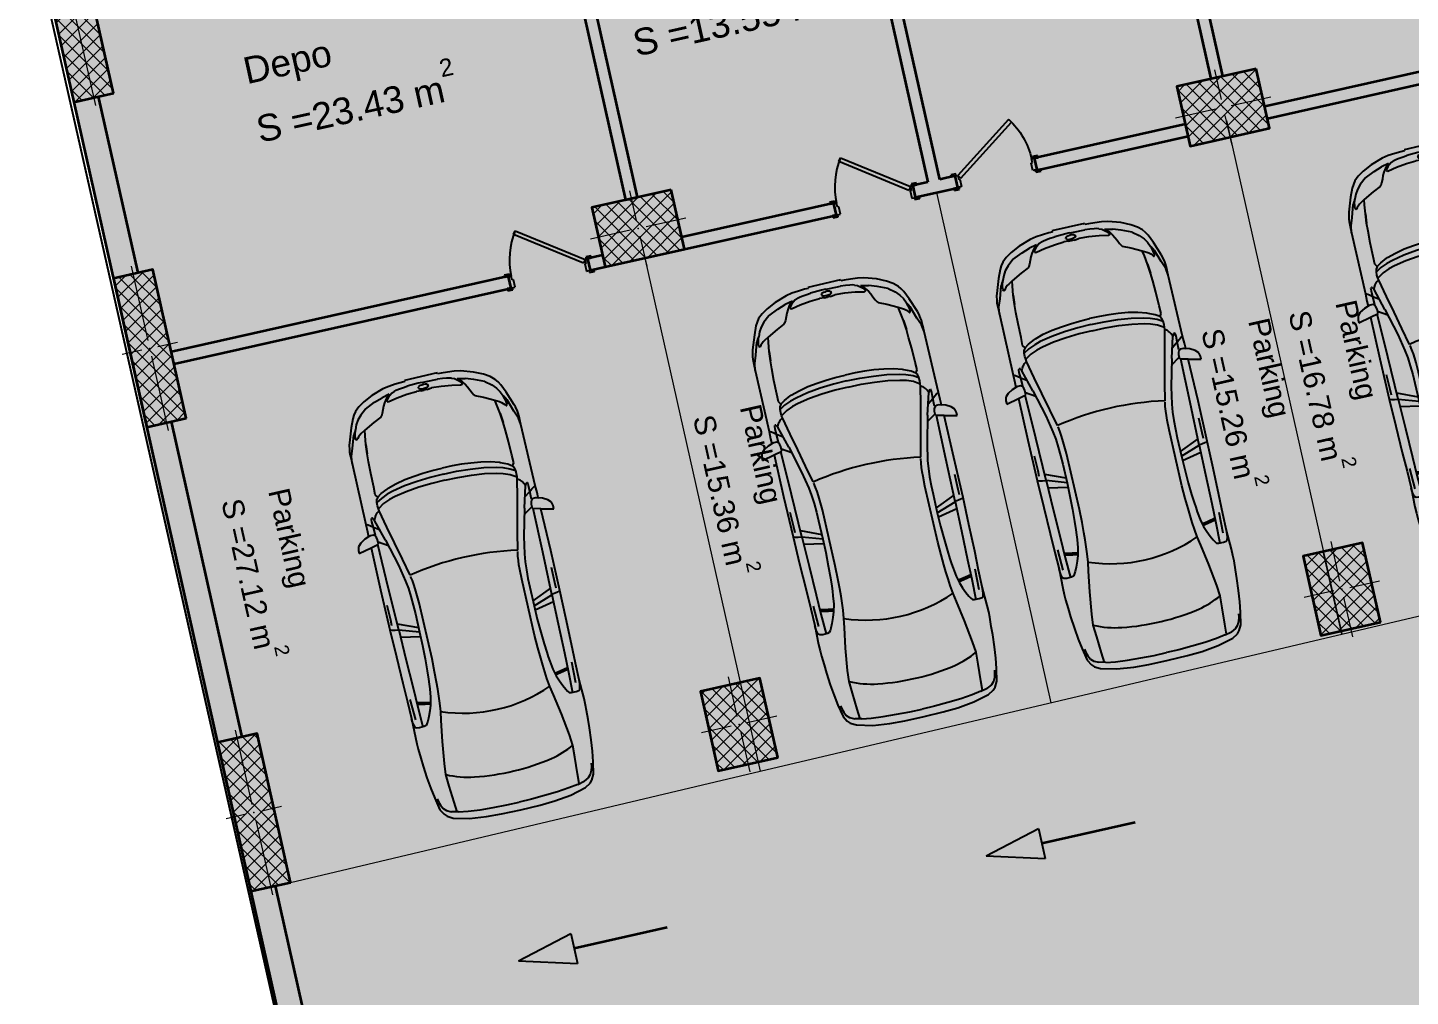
# Model space of a CAD drawing. Header units: millimetres. Extents: x -7085 to 93650, y -113521 to 35214.
# Drawn here: x 34583 to 48197, y -64759 to -55223 of the extents above; entities that cross this region are included whole.
import ezdxf

# ---------------------------------------------------------------- set-up
doc = ezdxf.new("R2010")
doc.units = ezdxf.units.MM
doc.header["$MEASUREMENT"] = 0
for name, color, linetype, lineweight in [('A - Fill Zone_Pen_No__1', 7, 'Continuous', 13), ('A - Muret_Pen_No__7', 7, 'Continuous', 35), ('A - Shtyllat_Pen_No__1', 7, 'Continuous', 13), ('A - Shtyllat_Pen_No__7', 7, 'Continuous', 35), ('A -Polyline_Pen_No__1', 7, 'Continuous', 13), ('A4 - Pllaka Suterenit_Pen_No__42', 8, 'Continuous', 25), ('ARCHICAD Doors_Pen_No__42', 8, 'Continuous', 25), ('Interior - Furniture _Pen_No__42', 8, 'Continuous', 25)]:
    doc.layers.add(name, color=color, linetype=linetype, lineweight=lineweight)
for name, color, linetype, lineweight, true_color in [('A - Fill Zone_Pen_No__102', 7, 'Continuous', 13, 0xcccccc), ('A - Fill Zone_Pen_No__145', 7, 'Continuous', 20, 0x0077b0), ('A - Fill Zone_Pen_No__176', 7, 'Continuous', 15, 0x93a0c6), ('A - Muret_Pen_No__102', 7, 'Continuous', 13, 0xcccccc), ('A -Polyline_Pen_No__162', 7, 'Continuous', 25, 0xaaaaaa), ('A -Polyline_Pen_No__48', 7, 'Continuous', 25, 0xa80f02), ('A -Polyline_Pen_No__8', 7, 'Continuous', 35, 0xa80f02)]:
    doc.layers.add(name, color=color, linetype=linetype, lineweight=lineweight, true_color=true_color)
for name, color, linetype in [('A - Muret', 7, 'Continuous'), ('A - Shtyllat', 7, 'Continuous'), ('A -Polyline', 7, 'Continuous'), ('A4 - Pllaka Suterenit', 7, 'Continuous')]:
    doc.layers.add(name, color=color, linetype=linetype)
doc.styles.add('GENERATED_STYLE_1', font='')
doc.styles.get('GENERATED_STYLE_1').set_extended_font_data('Arial', bold=True)
pattern_1 = [(45, (0, 0), (-68.94291, 68.94291), []), (135, (0, 0), (68.94291, 68.94291), [])]

# ---------------------------------------------------------------- blocks, each defined once
blk = doc.blocks.new('Slab_3', base_point=(34583, -54097))
at = {"layer": 'A4 - Pllaka Suterenit_Pen_No__42', "color": 8, "linetype": 'Continuous', "lineweight": 25, "flags": 128}
blk.add_lwpolyline([(34583, -54097), (39036, -73827), (63169, -68415), (58723, -48603)], close=True, dxfattribs=at)
blk = doc.blocks.new('Slab_5', base_point=(58723, -48603))
at = {"layer": 'A4 - Pllaka Suterenit_Pen_No__42', "color": 8, "linetype": 'Continuous', "lineweight": 25, "flags": 128}
blk.add_lwpolyline([(58723, -48603), (34583, -54097), (38090, -69633), (55273, -65780), (62227, -64219)], close=True, dxfattribs=at)
blk = doc.blocks.new('Wall_60', base_point=(38105, -69630))
at = {"layer": 'A - Muret_Pen_No__102', "linetype": 'Continuous', "lineweight": 0, "true_color": 0xcccccc}
blk.add_hatch(color=254, dxfattribs=at).paths.add_polyline_path([(35281, -55901), (35037, -55956), (37668, -67679), (37911, -67624), (37024, -63670), (36780, -63724), (36452, -62261), (36696, -62206), (35999, -59101), (35755, -59156), (35427, -57692), (35671, -57638)])
at = {"layer": 'A - Muret_Pen_No__7', "color": 7, "linetype": 'Continuous', "lineweight": 35, "flags": 128}
for points in [[(35671, -57638), (35281, -55901)], [(35037, -55956), (37668, -67679)], [(36696, -62206), (35999, -59101)], [(37911, -67624), (37024, -63670)]]:
    blk.add_lwpolyline(points, dxfattribs=at)
blk = doc.blocks.new('Door 22_2')
at = {"layer": 'ARCHICAD Doors_Pen_No__42', "color": 8, "linetype": 'Continuous', "lineweight": 25}
for p, q in [((-260, 394), (-237, 427)), ((-237, 427), (372, 0)), ((349, -33), (-260, 394)), ((-437, 0), (-437, 19)), ((-437, 19), (-387, 19)), ((-387, 0), (-437, 0)), ((-400, 0), (-437, 0)), ((-400, 0), (-437, 0)), ((-372, 0), (-400, 0)), ((-400, 0), (-400, -115)), ((-400, 0), (-400, -115)), ((-400, 0), (-400, -115)), ((-387, 19), (-387, 0)), ((-372, -40), (-372, 0)), ((372, 0), (349, -33)), ((400, 0), (372, 0)), ((372, 0), (372, -40)), ((387, 19), (437, 19)), ((387, 0), (387, 19)), ((437, 0), (387, 0)), ((400, -115), (400, 0)), ((400, 0), (400, -115)), ((400, 0), (400, -115)), ((400, 0), (437, 0)), ((400, 0), (437, 0)), ((437, 19), (437, 0)), ((-437, -139), (-437, -120)), ((-437, -120), (-387, -120)), ((-400, -120), (-437, -120)), ((-400, -120), (-437, -120)), ((-400, -120), (-400, -115)), ((-400, -115), (-375, -115)), ((-400, -115), (-360, -115)), ((-400, -115), (-400, -120)), ((-400, -115), (-400, -120)), ((-375, -120), (-400, -120)), ((-387, -120), (-387, -139)), ((-375, -115), (-375, -120)), ((-360, -40), (-372, -40)), ((-360, -115), (-360, -40)), ((372, -40), (360, -40)), ((360, -40), (360, -115)), ((360, -115), (400, -115)), ((375, -120), (375, -115)), ((375, -115), (400, -115)), ((400, -120), (375, -120)), ((387, -120), (437, -120)), ((387, -139), (387, -120)), ((400, -115), (400, -120)), ((400, -115), (400, -120)), ((400, -115), (400, -120)), ((400, -120), (437, -120)), ((400, -120), (437, -120)), ((437, -120), (437, -139)), ((-387, -139), (-437, -139)), ((437, -139), (387, -139))]:
    blk.add_line(p, q, dxfattribs=at)
blk.add_arc((372, 0), 744, 145, 180, dxfattribs=at)
blk = doc.blocks.new('Door 22')
at = {"layer": 'ARCHICAD Doors_Pen_No__42', "color": 8, "linetype": 'Continuous', "lineweight": 25}
for p, q in [((-260, 394), (-237, 427)), ((-237, 427), (372, 0)), ((349, -33), (-260, 394)), ((-387, 24), (-437, 24)), ((-437, 24), (-437, 5)), ((-437, 5), (-387, 5)), ((-400, 5), (-437, 5)), ((-400, 5), (-437, 5)), ((-375, 5), (-400, 5)), ((-400, 5), (-400, 0)), ((-400, 0), (-400, 5)), ((-400, 0), (-400, 5)), ((-400, 0), (-375, 0)), ((-372, 0), (-400, 0)), ((-400, 0), (-400, -115)), ((-400, -115), (-400, 0)), ((-400, -115), (-400, 0)), ((-387, 5), (-387, 24)), ((-375, 0), (-375, 5)), ((-372, -40), (-372, 0)), ((372, 0), (349, -33)), ((400, 0), (372, 0)), ((372, 0), (372, -40)), ((400, 5), (375, 5)), ((375, 5), (375, 0)), ((375, 0), (400, 0)), ((437, 24), (387, 24)), ((387, 24), (387, 5)), ((387, 5), (437, 5)), ((400, 0), (400, 5)), ((400, 0), (400, 5)), ((400, 0), (400, 5)), ((400, 5), (437, 5)), ((400, 5), (437, 5)), ((400, -115), (400, 0)), ((400, -115), (400, 0)), ((400, -115), (400, 0)), ((437, 5), (437, 24)), ((-387, -115), (-437, -115)), ((-437, -115), (-437, -134)), ((-400, -115), (-437, -115)), ((-400, -115), (-437, -115)), ((-437, -134), (-387, -134)), ((-400, -115), (-360, -115)), ((-387, -134), (-387, -115)), ((-360, -40), (-372, -40)), ((-360, -115), (-360, -40)), ((372, -40), (360, -40)), ((360, -40), (360, -115)), ((360, -115), (400, -115)), ((437, -115), (387, -115)), ((387, -115), (387, -134)), ((387, -134), (437, -134)), ((400, -115), (437, -115)), ((400, -115), (437, -115)), ((437, -134), (437, -115))]:
    blk.add_line(p, q, dxfattribs=at)
blk.add_arc((372, 0), 744, 145, 180, dxfattribs=at)
blk = doc.blocks.new('Wall_61', base_point=(59339, -53177))
at = {"layer": 'A - Muret_Pen_No__102', "linetype": 'Continuous', "lineweight": 0, "true_color": 0xcccccc}
for points in [[(46763, -55999), (46789, -56116), (48591, -55712), (48565, -55595)], [(44494, -56508), (44520, -56625), (46008, -56291), (45982, -56174)], [(43713, -56683), (43300, -56776), (43326, -56893), (43740, -56801)], [(41024, -57287), (41051, -57404), (42546, -57068), (42519, -56951)], [(40244, -57462), (40097, -57495), (40124, -57612), (40270, -57579)], [(35999, -58415), (36025, -58532), (39343, -57787), (39317, -57670)]]:
    blk.add_hatch(color=254, dxfattribs=at).paths.add_polyline_path(points)
at = {"layer": 'A - Muret_Pen_No__7', "color": 7, "linetype": 'Continuous', "lineweight": 35}
for p, q in [((44494, -56508), (44530, -56500)), ((44494, -56508), (44519, -56620)), ((44519, -56620), (44520, -56625)), ((44520, -56625), (44556, -56617)), ((43300, -56776), (43336, -56768)), ((43713, -56683), (43677, -56692)), ((43713, -56683), (43738, -56796)), ((43301, -56781), (43300, -56776)), ((43326, -56893), (43301, -56781)), ((43326, -56893), (43362, -56885)), ((43740, -56801), (43703, -56809)), ((43738, -56796), (43740, -56801)), ((42519, -56951), (42483, -56959)), ((42521, -56956), (42519, -56951)), ((42546, -57068), (42521, -56956)), ((42546, -57068), (42510, -57077)), ((40097, -57495), (40133, -57487)), ((40098, -57500), (40097, -57495)), ((40124, -57612), (40098, -57500)), ((39317, -57670), (39281, -57678)), ((39318, -57675), (39317, -57670)), ((39343, -57787), (39318, -57675)), ((40124, -57612), (40160, -57604)), ((39343, -57787), (39307, -57795))]:
    blk.add_line(p, q, dxfattribs=at)
at = {"layer": 'A - Muret_Pen_No__7', "color": 7, "linetype": 'Continuous', "lineweight": 35, "flags": 128}
for points in [[(48565, -55595), (46763, -55999)], [(46789, -56116), (48591, -55712)], [(45982, -56174), (44494, -56508)], [(44520, -56625), (46008, -56291)], [(43446, -56743), (43300, -56776)], [(43713, -56683), (43563, -56717)], [(43326, -56893), (43740, -56801)], [(42519, -56951), (41024, -57287)], [(41051, -57404), (42546, -57068)], [(40244, -57462), (40097, -57495)], [(40124, -57612), (40270, -57579)], [(39317, -57670), (35999, -58415)], [(36025, -58532), (39343, -57787)]]:
    blk.add_lwpolyline(points, dxfattribs=at)
at = {"layer": 'ARCHICAD Doors_Pen_No__42', "color": 8, "linetype": 'Continuous', "lineweight": 25, "xscale": -0.9999999999999999, "zscale": 1000, "rotation": 12.64785816669976}
blk.add_blockref('Door 22_2', (44104, -56596), dxfattribs=at)
at = {"layer": 'ARCHICAD Doors_Pen_No__42', "color": 8, "linetype": 'Continuous', "lineweight": 25, "zscale": 1000, "rotation": 12.64785816669976}
for p in [(42911, -56869), (39708, -57587)]:
    blk.add_blockref('Door 22', p, dxfattribs=at)
blk = doc.blocks.new('Wall_65', base_point=(46293, -55715))
at = {"layer": 'A - Muret_Pen_No__102', "linetype": 'Continuous', "lineweight": 0, "true_color": 0xcccccc}
blk.add_hatch(color=254, dxfattribs=at).paths.add_polyline_path([(45451, -52240), (46234, -55728), (46351, -55702), (45568, -52214)])
at = {"layer": 'A - Muret_Pen_No__7', "color": 7, "linetype": 'Continuous', "lineweight": 35, "flags": 128}
for points in [[(45451, -52240), (46234, -55728)], [(46351, -55702), (45568, -52214)]]:
    blk.add_lwpolyline(points, dxfattribs=at)
blk = doc.blocks.new('Wall_67', base_point=(40529, -56906))
at = {"layer": 'A - Muret_Pen_No__102', "linetype": 'Continuous', "lineweight": 0, "true_color": 0xcccccc}
for points in [[(39562, -52871), (39566, -52890), (39683, -52864), (39679, -52845)], [(39697, -53475), (40470, -56919), (40587, -56893), (39815, -53449)]]:
    blk.add_hatch(color=254, dxfattribs=at).paths.add_polyline_path(points)
at = {"layer": 'A - Muret_Pen_No__7', "color": 7, "linetype": 'Continuous', "lineweight": 35, "flags": 128}
for points in [[(39562, -52871), (39566, -52890)], [(39683, -52864), (39679, -52845)], [(39697, -53475), (40470, -56919)], [(40587, -56893), (39815, -53449)], [(40470, -56919), (40587, -56893)]]:
    blk.add_lwpolyline(points, dxfattribs=at)
blk = doc.blocks.new('Wall_68', base_point=(43563, -56717))
at = {"layer": 'A - Muret_Pen_No__102', "linetype": 'Continuous', "lineweight": 0, "true_color": 0xcccccc}
blk.add_hatch(color=254, dxfattribs=at).paths.add_polyline_path([(43563, -56717), (42568, -52280), (42451, -52306), (43446, -56743)])
at = {"layer": 'A - Muret_Pen_No__7', "color": 7, "linetype": 'Continuous', "lineweight": 35, "flags": 128}
for points in [[(42568, -52280), (42451, -52306)], [(42451, -52306), (43446, -56743)], [(43563, -56717), (42568, -52280)]]:
    blk.add_lwpolyline(points, dxfattribs=at)
blk = doc.blocks.new('Column_107', base_point=(35024, -54985))
at = {"layer": 'A - Shtyllat', "linetype": 'Continuous', "lineweight": 0, "true_color": 0x000000}
h = blk.add_hatch(dxfattribs=at)
h.set_pattern_fill('Concrete_Block', color=18, style=0, pattern_type=2)
h.set_pattern_definition(pattern_1)
h.paths.add_polyline_path([(35427, -55869), (35011, -54015), (34621, -54102), (35037, -55956)])
at = {"layer": 'A - Shtyllat_Pen_No__1', "color": 7, "linetype": 'Continuous', "lineweight": 13}
for p, q in [((35007, -54907), (34799, -53980)), ((35102, -54968), (35297, -54924)), ((34946, -55003), (34751, -55047)), ((35042, -55063), (35250, -55990))]:
    blk.add_line(p, q, dxfattribs=at)
blk.add_point((35024, -54985), dxfattribs=at)
at = {"layer": 'A - Shtyllat_Pen_No__7', "color": 7, "linetype": 'Continuous', "lineweight": 35, "flags": 128}
blk.add_lwpolyline([(35427, -55869), (35011, -54015), (34621, -54102), (35037, -55956)], close=True, dxfattribs=at)
blk = doc.blocks.new('Column_108', base_point=(36811, -62949))
at = {"layer": 'A - Shtyllat', "linetype": 'Continuous', "lineweight": 0, "true_color": 0x000000}
h = blk.add_hatch(dxfattribs=at)
h.set_pattern_fill('Concrete_Block', color=18, style=0, pattern_type=2)
h.set_pattern_definition(pattern_1)
h.paths.add_polyline_path([(37171, -63637), (36842, -62173), (36452, -62261), (36780, -63724)])
at = {"layer": 'A - Shtyllat_Pen_No__1', "color": 7, "linetype": 'Continuous', "lineweight": 13}
for p, q in [((36794, -62871), (36629, -62139)), ((36889, -62931), (37084, -62888)), ((36733, -62966), (36538, -63010)), ((36829, -63027), (36993, -63759))]:
    blk.add_line(p, q, dxfattribs=at)
blk.add_point((36811, -62949), dxfattribs=at)
at = {"layer": 'A - Shtyllat_Pen_No__7', "color": 7, "linetype": 'Continuous', "lineweight": 35, "flags": 128}
blk.add_lwpolyline([(37171, -63637), (36842, -62173), (36452, -62261), (36780, -63724)], close=True, dxfattribs=at)
blk = doc.blocks.new('Column_109', base_point=(35786, -58380))
at = {"layer": 'A - Shtyllat', "linetype": 'Continuous', "lineweight": 0, "true_color": 0x000000}
h = blk.add_hatch(dxfattribs=at)
h.set_pattern_fill('Concrete_Block', color=18, style=0, pattern_type=2)
h.set_pattern_definition(pattern_1)
h.paths.add_polyline_path([(36145, -59068), (35817, -57605), (35427, -57692), (35755, -59156)])
at = {"layer": 'A - Shtyllat_Pen_No__1', "color": 7, "linetype": 'Continuous', "lineweight": 13}
for p, q in [((35769, -58302), (35604, -57571)), ((35708, -58398), (35513, -58442)), ((35864, -58363), (36059, -58319)), ((35804, -58458), (35968, -59190))]:
    blk.add_line(p, q, dxfattribs=at)
blk.add_point((35786, -58380), dxfattribs=at)
at = {"layer": 'A - Shtyllat_Pen_No__7', "color": 7, "linetype": 'Continuous', "lineweight": 35, "flags": 128}
blk.add_lwpolyline([(36145, -59068), (35817, -57605), (35427, -57692), (35755, -59156)], close=True, dxfattribs=at)
blk = doc.blocks.new('Column_111', base_point=(40595, -57199))
at = {"layer": 'A - Shtyllat', "linetype": 'Continuous', "lineweight": 0, "true_color": 0x000000}
h = blk.add_hatch(dxfattribs=at)
h.set_pattern_fill('Concrete_Block', color=18, style=0, pattern_type=2)
h.set_pattern_definition(pattern_1)
h.paths.add_polyline_path([(40919, -56819), (40139, -56994), (40270, -57579), (41051, -57404)])
at = {"layer": 'A - Shtyllat_Pen_No__1', "color": 7, "linetype": 'Continuous', "lineweight": 13}
for p, q in [((40577, -57121), (40511, -56828)), ((40673, -57181), (41063, -57094)), ((40516, -57216), (40126, -57304)), ((40612, -57277), (40678, -57570))]:
    blk.add_line(p, q, dxfattribs=at)
blk.add_point((40595, -57199), dxfattribs=at)
at = {"layer": 'A - Shtyllat_Pen_No__7', "color": 7, "linetype": 'Continuous', "lineweight": 35, "flags": 128}
blk.add_lwpolyline([(40919, -56819), (40139, -56994), (40270, -57579), (41051, -57404)], close=True, dxfattribs=at)
blk = doc.blocks.new('Column_114', base_point=(46355, -56009))
at = {"layer": 'A - Shtyllat', "linetype": 'Continuous', "lineweight": 0, "true_color": 0x000000}
h = blk.add_hatch(dxfattribs=at)
h.set_pattern_fill('Concrete_Block', color=18, style=0, pattern_type=2)
h.set_pattern_definition(pattern_1)
h.paths.add_polyline_path([(46679, -55628), (45899, -55804), (46030, -56389), (46811, -56214)])
at = {"layer": 'A - Shtyllat_Pen_No__1', "color": 7, "linetype": 'Continuous', "lineweight": 13}
for p, q in [((46337, -55931), (46272, -55638)), ((46433, -55991), (46823, -55904)), ((46277, -56026), (45886, -56114)), ((46372, -56087), (46438, -56379))]:
    blk.add_line(p, q, dxfattribs=at)
blk.add_point((46355, -56009), dxfattribs=at)
at = {"layer": 'A - Shtyllat_Pen_No__7', "color": 7, "linetype": 'Continuous', "lineweight": 35, "flags": 128}
blk.add_lwpolyline([(46679, -55628), (45899, -55804), (46030, -56389), (46811, -56214)], close=True, dxfattribs=at)
blk = doc.blocks.new('Column_115', base_point=(41588, -62082))
at = {"layer": 'A - Shtyllat', "linetype": 'Continuous', "lineweight": 0, "true_color": 0x000000}
h = blk.add_hatch(dxfattribs=at)
h.set_pattern_fill('Concrete_Block', color=18, style=0, pattern_type=2)
h.set_pattern_definition(pattern_1)
h.paths.add_polyline_path([(41968, -62407), (41793, -61626), (41208, -61757), (41383, -62538)])
at = {"layer": 'A - Shtyllat_Pen_No__1', "color": 7, "linetype": 'Continuous', "lineweight": 13}
for p, q in [((41570, -62004), (41483, -61614)), ((41666, -62064), (41959, -61999)), ((41510, -62099), (41217, -62165)), ((41606, -62160), (41693, -62550))]:
    blk.add_line(p, q, dxfattribs=at)
blk.add_point((41588, -62082), dxfattribs=at)
at = {"layer": 'A - Shtyllat_Pen_No__7', "color": 7, "linetype": 'Continuous', "lineweight": 35, "flags": 128}
blk.add_lwpolyline([(41968, -62407), (41793, -61626), (41208, -61757), (41383, -62538)], close=True, dxfattribs=at)
blk = doc.blocks.new('Column_116', base_point=(47522, -60751))
at = {"layer": 'A - Shtyllat', "linetype": 'Continuous', "lineweight": 0, "true_color": 0x000000}
h = blk.add_hatch(dxfattribs=at)
h.set_pattern_fill('Concrete_Block', color=18, style=0, pattern_type=2)
h.set_pattern_definition(pattern_1)
h.paths.add_polyline_path([(47902, -61075), (47727, -60295), (47141, -60426), (47316, -61207)])
at = {"layer": 'A - Shtyllat_Pen_No__1', "color": 7, "linetype": 'Continuous', "lineweight": 13}
for p, q in [((47504, -60672), (47416, -60282)), ((47600, -60733), (47892, -60667)), ((47443, -60768), (47151, -60834)), ((47539, -60829), (47627, -61219))]:
    blk.add_line(p, q, dxfattribs=at)
blk.add_point((47522, -60751), dxfattribs=at)
at = {"layer": 'A - Shtyllat_Pen_No__7', "color": 7, "linetype": 'Continuous', "lineweight": 35, "flags": 128}
blk.add_lwpolyline([(47902, -61075), (47727, -60295), (47141, -60426), (47316, -61207)], close=True, dxfattribs=at)
blk = doc.blocks.new('Car 05 22')
at = {"layer": 'Interior - Furniture _Pen_No__42', "color": 8, "linetype": 'Continuous', "lineweight": 25}
for p, q in [((1961, 983), (1929, 983)), ((1929, 983), (1958, 858)), ((1997, 975), (1961, 983)), ((2027, 945), (1997, 975)), ((-483, 817), (-585, 801)), ((-372, 830), (-483, 817)), ((-252, 841), (-372, 830)), ((-168, 845), (-252, 841)), ((-78, 851), (-168, 845)), ((-24, 852), (-78, 851)), ((40, 852), (-24, 852)), ((231, 846), (40, 852)), ((125, 791), (129, 820)), ((129, 820), (139, 832)), ((139, 832), (165, 840)), ((165, 840), (195, 844)), ((195, 844), (231, 846)), ((400, 848), (231, 846)), ((591, 852), (400, 848)), ((857, 856), (591, 852)), ((1130, 859), (857, 856)), ((1120, 833), (1115, 809)), ((1121, 838), (1120, 836)), ((1120, 836), (1120, 833)), ((1130, 859), (1121, 838)), ((1536, 860), (1130, 859)), ((1163, 830), (1220, 829)), ((1220, 829), (1370, 831)), ((1958, 858), (1536, 860)), ((1958, 858), (1977, 777)), ((2055, 898), (2027, 945)), ((2068, 858), (2055, 898)), ((2120, 857), (2068, 858)), ((2075, 836), (2068, 858)), ((2075, 809), (2075, 836)), ((2193, 856), (2120, 857)), ((2167, 814), (2182, 834)), ((2182, 834), (2193, 856)), ((2808, 853), (2193, 856)), ((2856, 853), (2808, 853)), ((2808, 853), (2877, 843)), ((2891, 853), (2856, 853)), ((2877, 843), (2954, 814)), ((2923, 852), (2891, 853)), ((2904, 833), (2905, 833)), ((2945, 849), (2923, 852)), ((2990, 840), (2945, 849)), ((3014, 833), (2990, 840)), ((3154, 783), (3014, 833)), ((-785, 722), (-815, 668)), ((-758, 747), (-785, 722)), ((-706, 776), (-758, 747)), ((-729, 716), (-751, 670)), ((-701, 743), (-729, 716)), ((-585, 801), (-706, 776)), ((-665, 761), (-701, 743)), ((-627, 772), (-665, 761)), ((-595, 778), (-627, 772)), ((126, 744), (125, 791)), ((327, 762), (125, 756)), ((132, 723), (126, 744)), ((147, 711), (132, 723)), ((171, 697), (147, 711)), ((213, 677), (171, 697)), ((211, 809), (418, 816)), ((522, 765), (327, 762)), ((339, 683), (330, 634)), ((355, 762), (339, 683)), ((357, 683), (347, 629)), ((373, 763), (357, 683)), ((814, 769), (522, 765)), ((1109, 774), (814, 769)), ((1036, 773), (997, 579)), ((1042, 578), (1108, 774)), ((1173, 775), (1090, 578)), ((1115, 809), (1109, 774)), ((1109, 774), (1538, 780)), ((1538, 780), (1975, 786)), ((2000, 702), (1730, 634)), ((1939, 686), (1996, 777)), ((1977, 777), (2020, 777)), ((2000, 702), (2214, 763)), ((2020, 777), (2044, 783)), ((2044, 783), (2063, 792)), ((2063, 792), (2070, 800)), ((2069, 788), (2065, 794)), ((2069, 788), (2148, 790)), ((2070, 800), (2075, 809)), ((2107, 732), (2148, 790)), ((2122, 660), (2294, 698)), ((2148, 790), (2167, 814)), ((2148, 790), (2206, 792)), ((2206, 792), (2227, 791)), ((2227, 770), (2214, 763)), ((2214, 763), (2238, 752)), ((2227, 791), (2233, 790)), ((2234, 774), (2227, 770)), ((2233, 790), (2238, 787)), ((2238, 777), (2234, 774)), ((2241, 784), (2238, 787)), ((2238, 777), (2241, 781)), ((2238, 752), (2259, 740)), ((2241, 781), (2241, 784)), ((2259, 740), (2269, 731)), ((2269, 731), (2279, 722)), ((2279, 722), (2294, 698)), ((2294, 698), (2317, 701)), ((2294, 698), (2294, 698)), ((2317, 701), (2346, 703)), ((2355, 640), (2317, 701)), ((2346, 703), (2379, 702)), ((2410, 649), (2379, 702)), ((2379, 702), (2411, 694)), ((2411, 694), (2411, 694)), ((2429, 682), (2411, 694)), ((2429, 682), (2457, 700)), ((2429, 682), (2429, 682)), ((2429, 682), (2457, 640)), ((2457, 700), (2535, 698)), ((2535, 698), (2535, 698)), ((2535, 698), (2673, 696)), ((2673, 696), (2787, 691)), ((2787, 691), (2868, 687)), ((2868, 687), (2960, 679)), ((2960, 679), (2868, 687)), ((2954, 814), (3076, 775)), ((3022, 758), (3024, 762)), ((3024, 754), (3022, 758)), ((3024, 762), (3035, 765)), ((3038, 743), (3024, 754)), ((3035, 765), (3047, 764)), ((3051, 731), (3038, 743)), ((3047, 764), (3061, 763)), ((3065, 715), (3051, 731)), ((3061, 763), (3090, 757)), ((3077, 698), (3065, 715)), ((3100, 763), (3076, 775)), ((3100, 657), (3077, 698)), ((3090, 757), (3108, 751)), ((3114, 753), (3100, 763)), ((3108, 751), (3123, 746)), ((3123, 746), (3114, 753)), ((3170, 727), (3123, 746)), ((3236, 748), (3154, 783)), ((3212, 701), (3170, 727)), ((3254, 663), (3212, 701)), ((3269, 728), (3236, 748)), ((3299, 706), (3269, 728)), ((3337, 663), (3299, 706)), ((-815, 668), (-855, 511)), ((-768, 602), (-783, 510)), ((-768, 602), (-751, 670)), ((-764, 617), (-666, 624)), ((-666, 624), (-501, 634)), ((-501, 634), (-383, 642)), ((-383, 642), (-274, 631)), ((-274, 631), (-56, 601)), ((-56, 601), (146, 567)), ((146, 567), (233, 552)), ((266, 655), (213, 677)), ((233, 552), (315, 541)), ((319, 636), (266, 655)), ((393, 618), (319, 636)), ((475, 607), (393, 618)), ((521, 602), (475, 607)), ((570, 597), (521, 602)), ((653, 591), (570, 597)), ((773, 585), (653, 591)), ((907, 580), (773, 585)), ((1042, 578), (907, 580)), ((1228, 578), (1042, 578)), ((1316, 580), (1228, 578)), ((1403, 584), (1316, 580)), ((1484, 590), (1403, 584)), ((1562, 601), (1484, 590)), ((1730, 634), (1562, 601)), ((1611, 544), (1780, 582)), ((1780, 582), (1953, 621)), ((1953, 621), (2122, 660)), ((2380, 575), (2355, 640)), ((2397, 514), (2380, 575)), ((2436, 583), (2410, 649)), ((2454, 522), (2436, 583)), ((2457, 640), (2487, 574)), ((2487, 574), (2492, 562)), ((2492, 562), (2518, 477)), ((2960, 679), (3047, 666)), ((3047, 666), (3100, 657)), ((3153, 554), (3100, 657)), ((3190, 476), (3153, 554)), ((3302, 603), (3254, 663)), ((3302, 603), (3346, 501)), ((3374, 604), (3337, 663)), ((3418, 513), (3374, 604)), ((-855, 511), (-875, 345)), ((-783, 510), (-795, 391)), ((315, 541), (384, 535)), ((384, 535), (454, 530)), ((454, 530), (526, 526)), ((526, 526), (628, 522)), ((628, 522), (757, 518)), ((757, 518), (1323, 518)), ((1323, 518), (1420, 522)), ((1420, 522), (1467, 524)), ((1467, 524), (1511, 528)), ((1511, 528), (1554, 533)), ((1554, 533), (1597, 541)), ((1597, 541), (1597, 541)), ((2419, 396), (2397, 514)), ((2478, 401), (2454, 522)), ((2518, 477), (2538, 384)), ((3199, 467), (3190, 476)), ((3221, 454), (3199, 467)), ((3256, 439), (3221, 454)), ((3288, 425), (3256, 439)), ((3319, 408), (3288, 425)), ((3346, 501), (3374, 420)), ((3391, 344), (3374, 420)), ((3457, 393), (3418, 513)), ((-875, 345), (-883, 195)), ((-795, 391), (-802, 259)), ((2434, 266), (2419, 396)), ((2494, 269), (2478, 401)), ((2538, 384), (2551, 286)), ((2551, 286), (2560, 194)), ((3353, 384), (3319, 408)), ((3325, 377), (3321, 370)), ((3321, 370), (3321, 362)), ((3321, 362), (3338, 277)), ((3328, 380), (3325, 377)), ((3338, 379), (3328, 380)), ((3364, 358), (3338, 379)), ((3338, 277), (3352, 173)), ((3377, 360), (3353, 384)), ((3397, 316), (3364, 358)), ((3391, 344), (3377, 360)), ((3408, 289), (3397, 316)), ((3408, 289), (3414, 267)), ((3468, 331), (3457, 393)), ((3474, 264), (3468, 331)), ((-883, 195), (-885, 0)), ((-802, 259), (-807, 125)), ((2442, 132), (2434, 266)), ((2503, 133), (2494, 269)), ((2560, 194), (2564, 101)), ((3352, 173), (3358, 76)), ((3414, 267), (3418, 243)), ((3418, 243), (3424, 201)), ((3424, 201), (3428, 152)), ((3432, 40), (3428, 152)), ((3478, 200), (3474, 264)), ((3479, 165), (3478, 200)), ((3490, 165), (3479, 165)), ((3490, -165), (3490, 165)), ((-885, 0), (-883, -195)), ((-807, 125), (-808, 0)), ((-807, -125), (-808, 0)), ((2444, 0), (2442, 132)), ((2444, 0), (2442, -132)), ((2506, 0), (2503, 133)), ((2564, 101), (2566, 0)), ((2564, -101), (2566, 0)), ((3354, 28), (3358, 76)), ((3354, 28), (3354, -1)), ((3354, -28), (3354, 1)), ((3371, 12), (3370, -1)), ((3371, -12), (3370, 1)), ((3372, 24), (3371, 12)), ((3376, 39), (3372, 24)), ((3382, 47), (3376, 39)), ((3386, 48), (3382, 47)), ((3386, 48), (3394, 48)), ((3399, 47), (3394, 48)), ((3404, 39), (3399, 47)), ((3404, 39), (3408, 24)), ((3408, 24), (3410, 8)), ((3410, 8), (3410, 0)), ((3432, 57), (3432, 57)), ((3432, 0), (3432, 40)), ((3432, 0), (3432, -40)), ((-802, -259), (-807, -125)), ((2442, -132), (2434, -266)), ((2503, -133), (2494, -269)), ((2506, 0), (2503, -133)), ((2560, -194), (2564, -101)), ((3352, -173), (3358, -76)), ((3354, -28), (3358, -76)), ((3372, -24), (3371, -12)), ((3376, -39), (3372, -24)), ((3382, -47), (3376, -39)), ((3386, -48), (3382, -47)), ((3386, -48), (3394, -48)), ((3399, -47), (3394, -48)), ((3404, -39), (3399, -47)), ((3404, -39), (3408, -24)), ((3408, -24), (3410, -8)), ((3410, -8), (3410, 0)), ((3432, -40), (3428, -152)), ((3432, -57), (3432, -57)), ((-883, -195), (-875, -345)), ((-795, -391), (-802, -259)), ((2434, -266), (2419, -396)), ((2494, -269), (2478, -401)), ((2551, -286), (2560, -194)), ((3338, -277), (3352, -173)), ((3408, -289), (3414, -267)), ((3414, -267), (3418, -243)), ((3418, -243), (3424, -201)), ((3424, -201), (3428, -152)), ((3468, -331), (3474, -264)), ((3474, -264), (3478, -200)), ((3478, -200), (3479, -165)), ((3479, -165), (3490, -165)), ((-875, -345), (-855, -511)), ((-783, -510), (-795, -391)), ((2419, -396), (2397, -514)), ((2478, -401), (2454, -522)), ((2518, -477), (2538, -384)), ((2538, -384), (2551, -286)), ((3319, -408), (3288, -425)), ((3353, -384), (3319, -408)), ((3321, -362), (3338, -277)), ((3321, -370), (3321, -362)), ((3325, -377), (3321, -370)), ((3328, -380), (3325, -377)), ((3338, -379), (3328, -380)), ((3364, -358), (3338, -379)), ((3377, -360), (3353, -384)), ((3397, -316), (3364, -358)), ((3391, -344), (3374, -420)), ((3391, -344), (3377, -360)), ((3408, -289), (3397, -316)), ((3418, -513), (3457, -393)), ((3457, -393), (3468, -331)), ((-855, -511), (-815, -668)), ((-768, -602), (-783, -510)), ((233, -552), (315, -541)), ((315, -541), (384, -535)), ((384, -535), (454, -530)), ((454, -530), (526, -526)), ((526, -526), (628, -522)), ((628, -522), (757, -518)), ((757, -518), (1323, -518)), ((1323, -518), (1420, -522)), ((1420, -522), (1467, -524)), ((1467, -524), (1511, -528)), ((1511, -528), (1554, -533)), ((1554, -533), (1597, -541)), ((1597, -541), (1597, -541)), ((1611, -544), (1780, -582)), ((2397, -514), (2380, -575)), ((2454, -522), (2436, -583)), ((2492, -562), (2518, -477)), ((3190, -476), (3153, -554)), ((3199, -467), (3190, -476)), ((3221, -454), (3199, -467)), ((3256, -439), (3221, -454)), ((3288, -425), (3256, -439)), ((3302, -603), (3346, -501)), ((3346, -501), (3374, -420)), ((3374, -604), (3418, -513)), ((-815, -668), (-785, -722)), ((-768, -602), (-751, -670)), ((-764, -617), (-666, -624)), ((-729, -716), (-751, -670)), ((-666, -624), (-501, -634)), ((-501, -634), (-383, -642)), ((-383, -642), (-274, -631)), ((-274, -631), (-56, -601)), ((-56, -601), (146, -567)), ((146, -567), (233, -552)), ((213, -677), (171, -697)), ((266, -655), (213, -677)), ((319, -636), (266, -655)), ((393, -618), (319, -636)), ((339, -683), (330, -634)), ((357, -683), (347, -629)), ((475, -607), (393, -618)), ((521, -602), (475, -607)), ((570, -597), (521, -602)), ((653, -591), (570, -597)), ((773, -585), (653, -591)), ((907, -580), (773, -585)), ((1042, -578), (907, -580)), ((1036, -773), (997, -579)), ((1042, -578), (1108, -774)), ((1228, -578), (1042, -578)), ((1173, -775), (1090, -578)), ((1316, -580), (1228, -578)), ((1403, -584), (1316, -580)), ((1484, -590), (1403, -584)), ((1562, -601), (1484, -590)), ((1730, -634), (1562, -601)), ((2000, -702), (1730, -634)), ((1780, -582), (1953, -621)), ((1953, -621), (2122, -660)), ((2122, -660), (2294, -698)), ((2355, -640), (2317, -701)), ((2380, -575), (2355, -640)), ((2410, -649), (2379, -702)), ((2436, -583), (2410, -649)), ((2429, -682), (2457, -640)), ((2457, -640), (2487, -574)), ((2487, -574), (2492, -562)), ((2868, -687), (2960, -679)), ((2960, -679), (2868, -687)), ((2960, -679), (3047, -666)), ((3047, -666), (3100, -657)), ((3100, -657), (3077, -698)), ((3153, -554), (3100, -657)), ((3254, -663), (3212, -701)), ((3302, -603), (3254, -663)), ((3299, -706), (3337, -663)), ((3337, -663), (3374, -604)), ((-785, -722), (-758, -747)), ((-758, -747), (-706, -776)), ((-701, -743), (-729, -716)), ((-706, -776), (-585, -801)), ((-665, -761), (-701, -743)), ((-627, -772), (-665, -761)), ((-595, -778), (-627, -772)), ((-585, -801), (-483, -817)), ((126, -744), (125, -791)), ((327, -762), (125, -756)), ((125, -791), (129, -820)), ((132, -723), (126, -744)), ((147, -711), (132, -723)), ((171, -697), (147, -711)), ((211, -809), (418, -816)), ((522, -765), (327, -762)), ((355, -762), (339, -683)), ((373, -763), (357, -683)), ((814, -769), (522, -765)), ((1109, -774), (814, -769)), ((1109, -774), (1538, -780)), ((1115, -809), (1109, -774)), ((1120, -833), (1115, -809)), ((1538, -780), (1975, -786)), ((1939, -686), (1996, -777)), ((1958, -858), (1977, -777)), ((1977, -777), (2020, -777)), ((2000, -702), (2214, -763)), ((2020, -777), (2044, -783)), ((2044, -783), (2063, -792)), ((2063, -792), (2070, -800)), ((2069, -788), (2065, -794)), ((2069, -788), (2148, -790)), ((2070, -800), (2075, -809)), ((2075, -809), (2075, -836)), ((2107, -732), (2148, -790)), ((2148, -790), (2167, -814)), ((2148, -790), (2206, -792)), ((2167, -814), (2182, -834)), ((2206, -792), (2227, -791)), ((2214, -763), (2238, -752)), ((2227, -770), (2214, -763)), ((2234, -774), (2227, -770)), ((2227, -791), (2233, -790)), ((2233, -790), (2238, -787)), ((2238, -777), (2234, -774)), ((2238, -752), (2259, -740)), ((2238, -777), (2241, -781)), ((2241, -784), (2238, -787)), ((2241, -781), (2241, -784)), ((2259, -740), (2269, -731)), ((2269, -731), (2279, -722)), ((2279, -722), (2294, -698)), ((2294, -698), (2317, -701)), ((2294, -698), (2294, -698)), ((2317, -701), (2346, -703)), ((2346, -703), (2379, -702)), ((2379, -702), (2411, -694)), ((2429, -682), (2411, -694)), ((2411, -694), (2411, -694)), ((2429, -682), (2429, -682)), ((2429, -682), (2457, -700)), ((2457, -700), (2535, -698)), ((2535, -698), (2673, -696)), ((2535, -698), (2535, -698)), ((2673, -696), (2787, -691)), ((2787, -691), (2868, -687)), ((2877, -843), (2954, -814)), ((2954, -814), (3076, -775)), ((3014, -833), (3154, -783)), ((3024, -754), (3022, -758)), ((3022, -758), (3024, -762)), ((3038, -743), (3024, -754)), ((3024, -762), (3035, -765)), ((3035, -765), (3047, -764)), ((3051, -731), (3038, -743)), ((3047, -764), (3061, -763)), ((3065, -715), (3051, -731)), ((3061, -763), (3090, -757)), ((3077, -698), (3065, -715)), ((3100, -763), (3076, -775)), ((3090, -757), (3108, -751)), ((3114, -753), (3100, -763)), ((3108, -751), (3123, -746)), ((3123, -746), (3114, -753)), ((3170, -727), (3123, -746)), ((3154, -783), (3236, -748)), ((3212, -701), (3170, -727)), ((3236, -748), (3269, -728)), ((3269, -728), (3299, -706)), ((-483, -817), (-372, -830)), ((-372, -830), (-252, -841)), ((-252, -841), (-168, -845)), ((-168, -845), (-78, -851)), ((-78, -851), (-24, -852)), ((-24, -852), (40, -852)), ((40, -852), (231, -846)), ((129, -820), (139, -832)), ((139, -832), (165, -840)), ((165, -840), (195, -844)), ((195, -844), (231, -846)), ((231, -846), (400, -848)), ((400, -848), (591, -852)), ((591, -852), (857, -856)), ((857, -856), (1130, -859)), ((1120, -836), (1120, -833)), ((1121, -838), (1120, -836)), ((1130, -859), (1121, -838)), ((1130, -859), (1536, -860)), ((1163, -830), (1220, -829)), ((1220, -829), (1370, -831)), ((1536, -860), (1958, -858)), ((1958, -858), (1929, -983)), ((1997, -975), (2027, -945)), ((2027, -945), (2055, -898)), ((2055, -898), (2068, -858)), ((2075, -836), (2068, -858)), ((2068, -858), (2120, -857)), ((2120, -857), (2193, -856)), ((2182, -834), (2193, -856)), ((2193, -856), (2808, -853)), ((2808, -853), (2877, -843)), ((2808, -853), (2856, -853)), ((2856, -853), (2891, -853)), ((2891, -853), (2923, -852)), ((2923, -852), (2945, -849)), ((2945, -849), (2990, -840)), ((2990, -840), (3014, -833)), ((1929, -983), (1961, -983)), ((1961, -983), (1997, -975))]:
    blk.add_line(p, q, dxfattribs=at)
for centre, radius, start, end in [((493, 218), 973, 154.1545, 170.9117), ((1650, 0), 1520, 158.6992, 201.3008), ((-1245, 0), 2907, 349.2142, 10.7858), ((1856, -2), 2354, 170.8804, 189.9223), ((493, -218), 973, 191.2305, 205.8455)]:
    blk.add_arc(centre, radius, start, end, dxfattribs=at)
blk = doc.blocks.new('Polyline_26', base_point=(45486, -63048))
at = {"layer": 'A -Polyline_Pen_No__48', "linetype": 'Continuous', "lineweight": 25, "true_color": 0xa80f02}
blk.add_hatch(color=14, dxfattribs=at).paths.add_polyline_path([(44022, -63377), (44602, -63401), (44536, -63108)])
at = {"layer": 'A -Polyline_Pen_No__48', "color": 14, "linetype": 'Continuous', "lineweight": 25, "true_color": 0xa80f02}
for p, q in [((44022, -63377), (44536, -63108)), ((44536, -63108), (44602, -63401)), ((44022, -63377), (44602, -63401))]:
    blk.add_line(p, q, dxfattribs=at)
at = {"layer": 'A -Polyline_Pen_No__8', "color": 14, "linetype": 'Continuous', "lineweight": 35, "true_color": 0xa80f02, "flags": 128}
blk.add_lwpolyline([(45486, -63048), (44569, -63254)], dxfattribs=at)
blk = doc.blocks.new('Polyline_28', base_point=(40881, -64082))
at = {"layer": 'A -Polyline_Pen_No__48', "linetype": 'Continuous', "lineweight": 25, "true_color": 0xa80f02}
blk.add_hatch(color=14, dxfattribs=at).paths.add_polyline_path([(39417, -64410), (39996, -64434), (39931, -64141)])
at = {"layer": 'A -Polyline_Pen_No__48', "color": 14, "linetype": 'Continuous', "lineweight": 25, "true_color": 0xa80f02}
for p, q in [((39417, -64410), (39931, -64141)), ((39931, -64141), (39996, -64434)), ((39417, -64410), (39996, -64434))]:
    blk.add_line(p, q, dxfattribs=at)
at = {"layer": 'A -Polyline_Pen_No__8', "color": 14, "linetype": 'Continuous', "lineweight": 35, "true_color": 0xa80f02, "flags": 128}
blk.add_lwpolyline([(40881, -64082), (39963, -64288)], dxfattribs=at)

msp = doc.modelspace()

# ---------------------------------------------------------------- hatches: boundary and pattern name
at = {"layer": 'A - Fill Zone_Pen_No__102', "linetype": 'Continuous', "lineweight": 0, "true_color": 0xf2f2f2}
for points in [[(38057, -69641), (62321, -64191), (63265, -68393), (83256, -63910), (75456, -29147), (57048, -33333), (60243, -47569), (58670, -47922), (58821, -48581), (34621, -54102)], [(45379, -51641), (48492, -50931), (48551, -50918), (49564, -55432), (46389, -56144), (45510, -52228)], [(42509, -52293), (43514, -56769), (46385, -56125), (45379, -51641)], [(42509, -52293), (43518, -56789), (40647, -57433), (39756, -53462), (39640, -52945)], [(34618, -54089), (35622, -58562), (40257, -57521), (40139, -56994), (40529, -56906), (39640, -52947), (35008, -54000)], [(46390, -56144), (49564, -55432), (50689, -60447), (47523, -61194), (47340, -60381), (46425, -56300)], [(43518, -56789), (46385, -56145), (47523, -61194), (44658, -61868)], [(40647, -57433), (43518, -56789), (44658, -61868), (41794, -62543)], [(40647, -57433), (35621, -58561), (36780, -63725), (41794, -62543)]]:
    msp.add_hatch(color=7, dxfattribs=at).paths.add_polyline_path(points)
at = {"layer": 'A - Fill Zone_Pen_No__176', "linetype": 'Continuous', "lineweight": 0, "true_color": 0x242831}
msp.add_hatch(color=250, dxfattribs=at).paths.add_polyline_path([(69025, -30609), (75690, -59922), (69245, -61386), (70467, -66754), (63666, -68302), (62449, -62932), (37864, -68540), (36780, -63725), (68993, -56135), (63544, -31855)])

# ---------------------------------------------------------------- linework, layer by layer
at = {"layer": 'A -Polyline_Pen_No__1', "color": 7, "linetype": 'Continuous', "lineweight": 13}
for p, q in [((46388, -56137), (47522, -61188)), ((43531, -56847), (44658, -61868)), ((40660, -57492), (41794, -62543)), ((41794, -62543), (53564, -59770)), ((47523, -61194), (47340, -60381)), ((37171, -63637), (41794, -62543))]:
    msp.add_line(p, q, dxfattribs=at)
at = {"layer": 'A -Polyline_Pen_No__162', "color": 253, "linetype": 'Continuous', "lineweight": 25, "true_color": 0xaaaaaa}
for points in [[(35427, -55869), (35037, -55956), (34599, -54004), (34989, -53917)], [(46679, -55628), (46811, -56214), (46030, -56389), (45899, -55803)], [(40919, -56818), (41051, -57404), (40270, -57579), (40139, -56994)], [(36145, -59068), (35755, -59156), (35427, -57692), (35817, -57605)], [(47902, -61075), (47316, -61207), (47141, -60426), (47727, -60294)], [(41968, -62407), (41383, -62538), (41208, -61757), (41793, -61626)], [(37171, -63637), (36780, -63725), (36452, -62261), (36842, -62173)]]:
    msp.add_lwpolyline(points, close=True, dxfattribs=at)

# ---------------------------------------------------------------- block references
at = {"layer": 'A - Muret', "color": 7, "lineweight": 35}
for name, p in [('Wall_65', (46293, -55715)), ('Wall_68', (43563, -56717)), ('Wall_67', (40529, -56906)), ('Wall_61', (59339, -53177)), ('Wall_60', (38105, -69630))]:
    msp.add_blockref(name, p, dxfattribs=at)
at = {"layer": 'A - Shtyllat', "color": 7, "lineweight": 35}
for name, p in [('Column_107', (35024, -54985)), ('Column_114', (46355, -56009)), ('Column_111', (40595, -57199)), ('Column_109', (35786, -58380)), ('Column_116', (47522, -60751)), ('Column_115', (41588, -62082)), ('Column_108', (36811, -62949))]:
    msp.add_blockref(name, p, dxfattribs=at)
at = {"layer": 'A -Polyline', "color": 14, "linetype": 'Continuous', "lineweight": 35, "true_color": 0xa80f02}
for name, p in [('Polyline_26', (45486, -63048)), ('Polyline_28', (40881, -64082))]:
    msp.add_blockref(name, p, dxfattribs=at)
at = {"layer": 'A4 - Pllaka Suterenit', "color": 8, "linetype": 'Continuous', "lineweight": 25}
for name, p in [('Slab_3', (34583, -54097)), ('Slab_5', (58723, -48603))]:
    msp.add_blockref(name, p, dxfattribs=at)
at = {"layer": 'Interior - Furniture _Pen_No__42', "color": 8, "linetype": 'Continuous', "lineweight": 25, "zscale": 1000, "rotation": 102.9920884327158}
for p in [(49081, -59788), (45614, -60588), (43210, -61143), (39240, -62059)]:
    msp.add_blockref('Car 05 22', p, dxfattribs=at)

# ---------------------------------------------------------------- texts
at = {"layer": 'A - Fill Zone_Pen_No__1', "color": 7, "lineweight": 13, "char_height": 210, "attachment_point": 7, "rotation": 282.6479, "style": 'GENERATED_STYLE_1'}
for s, insert in [('{\\fArial|b0|i0|c0|p34;Parking ^MS =16.78 m{\\H0.66x;\\S2^  ;}}', (46993, -58036)), ('{\\fArial|b0|i0|c0|p34;Parking ^MS =15.26 m{\\H0.66x;\\S2^  ;}}', (46135, -58213)), ('{\\fArial|b0|i0|c0|p34;Parking ^MS =15.36 m{\\H0.66x;\\S2^  ;}}', (41130, -59063)), ('{\\fArial|b0|i0|c0|p34;Parking^MS =27.12 m{\\H0.66x;\\S2^  ;}}', (36486, -59888))]:
    msp.add_mtext(s, dxfattribs=dict(at, insert=insert))
at = {"layer": 'A - Fill Zone_Pen_No__145', "color": 144, "lineweight": 20, "true_color": 0x0077b0, "char_height": 262.5, "attachment_point": 7, "style": 'GENERATED_STYLE_1'}
for s, insert, rotation in [('{\\fArial|b0|i0|c0|p34;Depo ^MS =13.55 m{\\H0.66x;\\S2^  ;}}', (40578, -55512), 12.6479), ('{\\fArial|b0|i0|c0|p34;Depo ^MS =23.43 m{\\H0.66x;\\S2^  ;}}', (36870, -56361), 12.4864)]:
    msp.add_mtext(s, dxfattribs=dict(at, insert=insert, rotation=rotation))

doc.saveas('drawing.dxf')
